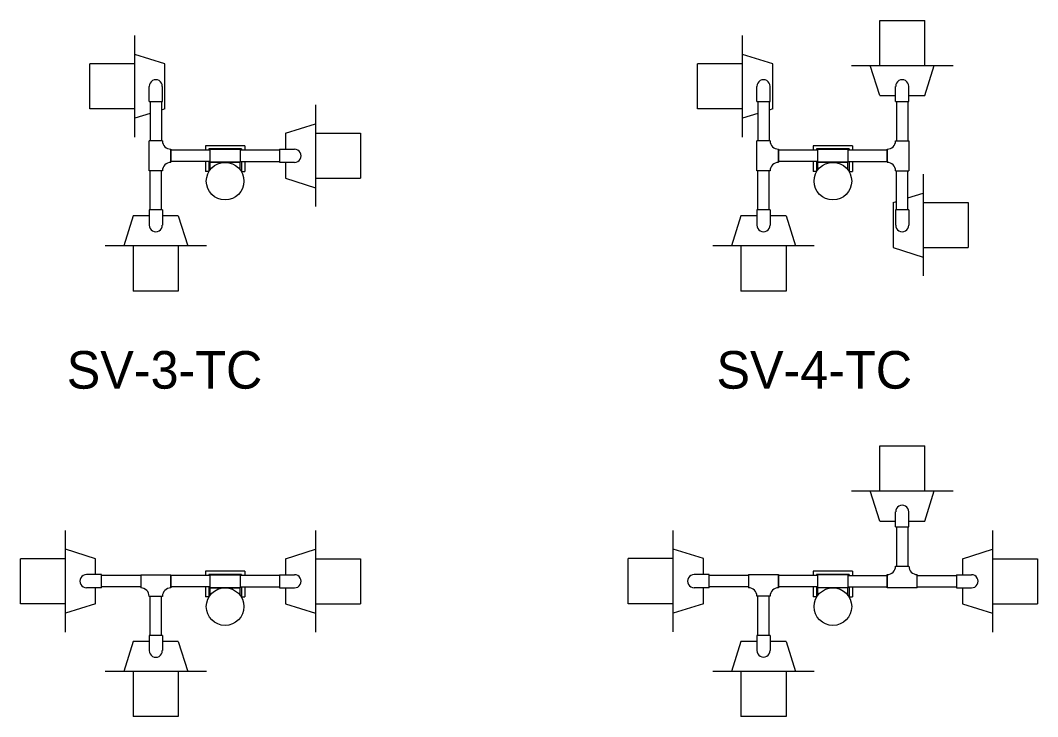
# Model space of a CAD drawing. Extents: x -816.1 to -768.4, y 449.8 to 494.3.
# Drawn here: x -781.74 to -768.48, y 480.91 to 489.99 of the extents above; entities that cross this region are included whole.
import ezdxf

# ---------------------------------------------------------------- set-up
doc = ezdxf.new("R2010")
doc.units = 0
doc.layers.add('es_NO-PLOT', color=7, linetype='Continuous')
doc.layers.add('es_SIGNAL-LIGHTING', color=7, linetype='Continuous')

msp = doc.modelspace()

# ---------------------------------------------------------------- linework, layer by layer
at = {"layer": 'es_SIGNAL-LIGHTING'}
for p, q in [((-770.541, 489.401), (-770.541, 489.989)), ((-770.541, 489.989), (-769.953, 489.989)), ((-769.953, 489.401), (-769.953, 489.989)), ((-780.247, 488.467), (-780.247, 489.79)), ((-772.327, 488.467), (-772.327, 489.79)), ((-779.855, 489.423), (-780.247, 489.545)), ((-771.935, 489.423), (-772.327, 489.545)), ((-780.247, 489.423), (-780.835, 489.423)), ((-780.835, 488.835), (-780.835, 489.423)), ((-779.855, 488.835), (-779.855, 489.423)), ((-772.327, 489.423), (-772.916, 489.423)), ((-772.916, 488.835), (-772.916, 489.423)), ((-771.935, 488.835), (-771.935, 489.423)), ((-770.909, 489.401), (-769.585, 489.401)), ((-770.541, 489.009), (-770.664, 489.401)), ((-769.953, 489.009), (-769.831, 489.401)), ((-780.06, 488.932), (-780.06, 489.128)), ((-779.889, 488.932), (-779.889, 489.128)), ((-772.141, 488.932), (-772.141, 489.128)), ((-771.969, 488.932), (-771.969, 489.128)), ((-770.333, 488.932), (-770.333, 489.128)), ((-770.161, 488.932), (-770.161, 489.128)), ((-780.06, 488.932), (-779.889, 488.932)), ((-780.048, 488.932), (-780.048, 488.42)), ((-779.901, 488.932), (-779.901, 488.42)), ((-772.141, 488.932), (-771.969, 488.932)), ((-772.128, 488.932), (-772.128, 488.42)), ((-771.981, 488.932), (-771.981, 488.42)), ((-770.541, 489.009), (-770.333, 489.009)), ((-770.333, 488.932), (-770.161, 488.932)), ((-770.321, 488.932), (-770.321, 488.42)), ((-770.174, 488.932), (-770.174, 488.42)), ((-770.161, 489.009), (-769.953, 489.009)), ((-780.247, 488.835), (-780.835, 488.835)), ((-779.855, 488.835), (-779.901, 488.82)), ((-777.894, 488.886), (-777.894, 487.563)), ((-772.327, 488.835), (-772.916, 488.835)), ((-771.935, 488.835), (-771.981, 488.82)), ((-780.048, 488.774), (-780.247, 488.712)), ((-772.128, 488.774), (-772.327, 488.712)), ((-778.286, 488.518), (-777.894, 488.641)), ((-778.286, 488.518), (-778.286, 488.31)), ((-777.894, 488.518), (-777.306, 488.518)), ((-777.306, 488.518), (-777.306, 487.93)), ((-779.889, 488.42), (-780.06, 488.42)), ((-780.06, 488.028), (-780.06, 488.42)), ((-771.969, 488.42), (-772.141, 488.42)), ((-772.141, 488.028), (-772.141, 488.42)), ((-770.333, 488.42), (-770.161, 488.42)), ((-770.161, 488.42), (-770.161, 488.028)), ((-779.779, 488.139), (-779.779, 488.31)), ((-779.779, 488.31), (-779.779, 488.139)), ((-779.267, 488.298), (-779.779, 488.298)), ((-778.816, 488.355), (-779.325, 488.355)), ((-779.325, 488.355), (-779.325, 488.298)), ((-778.858, 488.313), (-779.284, 488.313)), ((-779.284, 488.313), (-779.284, 488.298)), ((-779.267, 488.31), (-778.875, 488.31)), ((-779.267, 488.31), (-778.875, 488.31)), ((-779.267, 488.139), (-779.267, 488.31)), ((-778.875, 488.31), (-778.875, 488.139)), ((-778.363, 488.298), (-778.875, 488.298)), ((-778.858, 488.313), (-778.858, 488.298)), ((-778.816, 488.355), (-778.816, 488.298)), ((-778.363, 488.31), (-778.167, 488.31)), ((-778.363, 488.31), (-778.363, 488.139)), ((-771.859, 488.139), (-771.859, 488.31)), ((-771.859, 488.31), (-771.859, 488.139)), ((-771.347, 488.298), (-771.859, 488.298)), ((-770.897, 488.355), (-771.406, 488.355)), ((-771.406, 488.355), (-771.406, 488.298)), ((-770.938, 488.313), (-771.364, 488.313)), ((-771.364, 488.313), (-771.364, 488.298)), ((-771.347, 488.31), (-770.955, 488.31)), ((-771.347, 488.31), (-770.955, 488.31)), ((-771.347, 488.139), (-771.347, 488.31)), ((-770.955, 488.31), (-770.955, 488.139)), ((-770.443, 488.298), (-770.955, 488.298)), ((-770.938, 488.313), (-770.938, 488.298)), ((-770.897, 488.355), (-770.897, 488.298)), ((-770.443, 488.31), (-770.443, 488.139)), ((-770.443, 488.139), (-770.443, 488.31)), ((-779.267, 488.151), (-779.779, 488.151)), ((-779.325, 488.151), (-779.325, 488.02)), ((-779.284, 488.151), (-779.284, 488.02)), ((-779.267, 488.041), (-779.267, 488.139)), ((-779.267, 488.139), (-778.875, 488.139)), ((-778.875, 488.139), (-779.267, 488.139)), ((-778.875, 488.151), (-778.363, 488.151)), ((-778.875, 488.041), (-778.875, 488.139)), ((-778.858, 488.151), (-778.858, 488.02)), ((-778.816, 488.151), (-778.816, 488.02)), ((-778.363, 488.139), (-778.167, 488.139)), ((-778.286, 488.139), (-778.286, 487.93)), ((-771.347, 488.151), (-771.859, 488.151)), ((-771.406, 488.151), (-771.406, 488.02)), ((-771.364, 488.151), (-771.364, 488.02)), ((-771.347, 488.041), (-771.347, 488.139)), ((-771.347, 488.139), (-770.955, 488.139)), ((-770.955, 488.139), (-771.347, 488.139)), ((-770.955, 488.151), (-770.443, 488.151)), ((-770.955, 488.041), (-770.955, 488.139)), ((-770.938, 488.151), (-770.938, 488.02)), ((-770.897, 488.151), (-770.897, 488.02)), ((-779.889, 488.028), (-780.06, 488.028)), ((-780.048, 487.517), (-780.048, 488.028)), ((-779.901, 487.517), (-779.901, 488.028)), ((-779.284, 488.02), (-779.325, 488.02)), ((-778.858, 488.02), (-778.816, 488.02)), ((-771.969, 488.028), (-772.141, 488.028)), ((-772.128, 487.517), (-772.128, 488.028)), ((-771.981, 487.517), (-771.981, 488.028)), ((-771.364, 488.02), (-771.406, 488.02)), ((-770.938, 488.02), (-770.897, 488.02)), ((-770.333, 488.028), (-770.161, 488.028)), ((-770.321, 487.517), (-770.321, 488.028)), ((-770.174, 487.517), (-770.174, 488.028)), ((-778.286, 487.93), (-777.894, 487.808)), ((-777.894, 487.93), (-777.306, 487.93)), ((-769.975, 487.982), (-769.975, 486.658)), ((-770.174, 487.675), (-769.975, 487.737)), ((-770.367, 487.614), (-770.321, 487.629)), ((-770.367, 487.614), (-770.367, 487.026)), ((-769.975, 487.614), (-769.387, 487.614)), ((-769.387, 487.614), (-769.387, 487.026)), ((-780.06, 487.517), (-780.06, 487.321)), ((-779.889, 487.517), (-780.06, 487.517)), ((-779.889, 487.517), (-779.889, 487.321)), ((-772.141, 487.517), (-772.141, 487.321)), ((-771.969, 487.517), (-772.141, 487.517)), ((-771.969, 487.517), (-771.969, 487.321)), ((-770.333, 487.517), (-770.333, 487.321)), ((-770.161, 487.517), (-770.333, 487.517)), ((-770.161, 487.517), (-770.161, 487.321)), ((-780.269, 487.44), (-780.391, 487.048)), ((-780.06, 487.44), (-780.269, 487.44)), ((-779.681, 487.44), (-779.889, 487.44)), ((-779.681, 487.44), (-779.558, 487.048)), ((-772.349, 487.44), (-772.472, 487.048)), ((-772.141, 487.44), (-772.349, 487.44)), ((-771.761, 487.44), (-771.969, 487.44)), ((-771.761, 487.44), (-771.638, 487.048)), ((-779.313, 487.048), (-780.636, 487.048)), ((-780.269, 487.048), (-780.269, 486.46)), ((-779.681, 487.048), (-779.681, 486.46)), ((-771.393, 487.048), (-772.717, 487.048)), ((-772.349, 487.048), (-772.349, 486.46)), ((-771.761, 487.048), (-771.761, 486.46)), ((-770.367, 487.026), (-769.975, 486.903)), ((-769.975, 487.026), (-769.387, 487.026)), ((-779.681, 486.46), (-780.269, 486.46)), ((-771.761, 486.46), (-772.349, 486.46)), ((-770.541, 483.855), (-770.541, 484.443)), ((-770.541, 484.443), (-769.953, 484.443)), ((-769.953, 483.855), (-769.953, 484.443)), ((-770.909, 483.855), (-769.585, 483.855)), ((-770.541, 483.463), (-770.664, 483.855)), ((-769.953, 483.463), (-769.831, 483.855)), ((-770.333, 483.386), (-770.333, 483.582)), ((-770.161, 483.386), (-770.161, 483.582)), ((-770.541, 483.463), (-770.333, 483.463)), ((-770.333, 483.386), (-770.161, 483.386)), ((-770.321, 483.386), (-770.321, 482.874)), ((-770.174, 483.386), (-770.174, 482.874)), ((-770.161, 483.463), (-769.953, 483.463)), ((-781.151, 482.016), (-781.151, 483.34)), ((-777.894, 483.339), (-777.894, 482.016)), ((-773.231, 482.017), (-773.231, 483.341)), ((-769.071, 483.339), (-769.071, 482.016)), ((-780.759, 482.972), (-781.151, 483.095)), ((-778.286, 482.972), (-777.894, 483.094)), ((-772.839, 482.973), (-773.231, 483.096)), ((-769.463, 482.972), (-769.071, 483.094)), ((-781.151, 482.972), (-781.739, 482.972)), ((-781.739, 482.384), (-781.739, 482.972)), ((-780.759, 482.764), (-780.759, 482.972)), ((-778.286, 482.972), (-778.286, 482.763)), ((-777.894, 482.972), (-777.306, 482.972)), ((-777.306, 482.972), (-777.306, 482.383)), ((-773.231, 482.973), (-773.82, 482.973)), ((-773.82, 482.385), (-773.82, 482.973)), ((-772.839, 482.765), (-772.839, 482.973)), ((-769.463, 482.972), (-769.463, 482.763)), ((-769.071, 482.972), (-768.483, 482.972)), ((-768.483, 482.972), (-768.483, 482.383)), ((-770.333, 482.874), (-770.161, 482.874)), ((-780.682, 482.764), (-780.878, 482.764)), ((-780.682, 482.592), (-780.682, 482.764)), ((-780.171, 482.751), (-780.682, 482.751)), ((-780.171, 482.763), (-780.171, 482.592)), ((-780.171, 482.763), (-779.779, 482.763)), ((-779.779, 482.592), (-779.779, 482.763)), ((-779.779, 482.763), (-779.779, 482.592)), ((-779.267, 482.751), (-779.779, 482.751)), ((-778.816, 482.808), (-779.325, 482.808)), ((-779.325, 482.808), (-779.325, 482.751)), ((-778.858, 482.766), (-779.284, 482.766)), ((-779.284, 482.766), (-779.284, 482.751)), ((-779.267, 482.763), (-778.875, 482.763)), ((-779.267, 482.763), (-778.875, 482.763)), ((-779.267, 482.592), (-779.267, 482.763)), ((-778.875, 482.763), (-778.875, 482.592)), ((-778.363, 482.751), (-778.875, 482.751)), ((-778.858, 482.766), (-778.858, 482.751)), ((-778.816, 482.808), (-778.816, 482.751)), ((-778.363, 482.763), (-778.167, 482.763)), ((-778.363, 482.763), (-778.363, 482.592)), ((-772.763, 482.765), (-772.959, 482.765)), ((-772.763, 482.593), (-772.763, 482.765)), ((-772.251, 482.752), (-772.763, 482.752)), ((-772.251, 482.764), (-772.251, 482.592)), ((-772.251, 482.764), (-771.859, 482.764)), ((-771.859, 482.592), (-771.859, 482.764)), ((-771.859, 482.764), (-771.859, 482.592)), ((-771.347, 482.752), (-771.859, 482.752)), ((-770.897, 482.809), (-771.406, 482.809)), ((-771.406, 482.809), (-771.406, 482.752)), ((-770.938, 482.767), (-771.364, 482.767)), ((-771.364, 482.767), (-771.364, 482.752)), ((-771.347, 482.764), (-770.955, 482.764)), ((-771.347, 482.592), (-771.347, 482.764)), ((-770.955, 482.764), (-770.955, 482.592)), ((-770.955, 482.752), (-770.443, 482.752)), ((-770.938, 482.767), (-770.938, 482.752)), ((-770.897, 482.809), (-770.897, 482.752)), ((-770.443, 482.764), (-770.443, 482.592)), ((-770.443, 482.592), (-770.443, 482.764)), ((-770.051, 482.592), (-770.051, 482.764)), ((-770.051, 482.752), (-769.54, 482.752)), ((-769.54, 482.763), (-769.344, 482.763)), ((-769.54, 482.763), (-769.54, 482.592)), ((-780.682, 482.592), (-780.878, 482.592)), ((-780.759, 482.384), (-780.759, 482.592)), ((-780.171, 482.604), (-780.682, 482.604)), ((-779.267, 482.604), (-779.779, 482.604)), ((-779.325, 482.604), (-779.325, 482.473)), ((-779.284, 482.604), (-779.284, 482.473)), ((-779.267, 482.494), (-779.267, 482.592)), ((-779.267, 482.592), (-778.875, 482.592)), ((-778.875, 482.592), (-779.267, 482.592)), ((-778.875, 482.604), (-778.363, 482.604)), ((-778.875, 482.494), (-778.875, 482.592)), ((-778.858, 482.604), (-778.858, 482.473)), ((-778.816, 482.604), (-778.816, 482.473)), ((-778.363, 482.592), (-778.167, 482.592)), ((-778.286, 482.592), (-778.286, 482.383)), ((-772.763, 482.593), (-772.959, 482.593)), ((-772.839, 482.385), (-772.839, 482.593)), ((-772.251, 482.605), (-772.763, 482.605)), ((-771.347, 482.605), (-771.859, 482.605)), ((-771.406, 482.605), (-771.406, 482.473)), ((-771.364, 482.605), (-771.364, 482.473)), ((-771.347, 482.494), (-771.347, 482.592)), ((-770.955, 482.592), (-771.347, 482.592)), ((-770.955, 482.605), (-770.443, 482.605)), ((-770.955, 482.494), (-770.955, 482.592)), ((-770.938, 482.605), (-770.938, 482.473)), ((-770.897, 482.605), (-770.897, 482.473)), ((-770.051, 482.592), (-770.443, 482.592)), ((-770.051, 482.605), (-769.54, 482.605)), ((-769.54, 482.592), (-769.344, 482.592)), ((-769.463, 482.592), (-769.463, 482.383)), ((-779.889, 482.481), (-780.06, 482.481)), ((-780.048, 481.97), (-780.048, 482.481)), ((-779.901, 481.97), (-779.901, 482.481)), ((-779.284, 482.473), (-779.325, 482.473)), ((-778.858, 482.473), (-778.816, 482.473)), ((-771.969, 482.482), (-772.141, 482.482)), ((-772.128, 481.97), (-772.128, 482.482)), ((-771.981, 481.97), (-771.981, 482.482)), ((-771.364, 482.473), (-771.406, 482.473)), ((-770.938, 482.473), (-770.897, 482.473)), ((-781.151, 482.384), (-781.739, 482.384)), ((-780.759, 482.384), (-781.151, 482.262)), ((-778.286, 482.383), (-777.894, 482.261)), ((-777.894, 482.383), (-777.306, 482.383)), ((-773.231, 482.385), (-773.82, 482.385)), ((-772.839, 482.385), (-773.231, 482.262)), ((-769.463, 482.383), (-769.071, 482.261)), ((-769.071, 482.383), (-768.483, 482.383)), ((-780.269, 481.893), (-780.391, 481.501)), ((-780.06, 481.893), (-780.269, 481.893)), ((-780.06, 481.97), (-780.06, 481.774)), ((-779.889, 481.97), (-780.06, 481.97)), ((-779.889, 481.97), (-779.889, 481.774)), ((-779.681, 481.893), (-779.889, 481.893)), ((-779.681, 481.893), (-779.558, 481.501)), ((-772.349, 481.894), (-772.472, 481.502)), ((-772.141, 481.894), (-772.349, 481.894)), ((-772.141, 481.97), (-772.141, 481.774)), ((-771.969, 481.97), (-772.141, 481.97)), ((-771.969, 481.97), (-771.969, 481.774)), ((-771.761, 481.894), (-771.969, 481.894)), ((-771.761, 481.894), (-771.638, 481.502)), ((-779.313, 481.501), (-780.636, 481.501)), ((-780.269, 481.501), (-780.269, 480.913)), ((-779.681, 481.501), (-779.681, 480.913)), ((-771.393, 481.502), (-772.717, 481.502)), ((-772.349, 481.502), (-772.349, 480.913)), ((-771.761, 481.502), (-771.761, 480.913)), ((-779.681, 480.913), (-780.269, 480.913)), ((-771.761, 480.913), (-772.349, 480.913))]:
    msp.add_line(p, q, dxfattribs=at)
for centre in [(-779.071, 487.893), (-771.151, 487.893), (-779.071, 482.347), (-771.151, 482.347)]:
    msp.add_circle(centre, 0.245, dxfattribs=at)
for centre, radius, start, end in [((-779.975, 489.129), 0.0858, 359.6941, 180.2678), ((-772.055, 489.129), 0.0858, 359.6941, 180.2678), ((-770.247, 489.129), 0.0858, 359.6941, 180.2678), ((-779.779, 488.42), 0.11, 180, 270), ((-771.859, 488.42), 0.11, 180, 270), ((-770.443, 488.42), 0.11, 270, 360), ((-778.167, 488.224), 0.0858, 269.6941, 90.2678), ((-779.779, 488.028), 0.11, 90, 180), ((-771.859, 488.028), 0.11, 90, 180), ((-770.443, 488.028), 0.11, 360, 90), ((-779.975, 487.32), 0.0858, 179.6941, 0.2678), ((-772.055, 487.32), 0.0858, 179.6941, 0.2678), ((-770.247, 487.32), 0.0858, 179.6941, 0.2678), ((-770.247, 483.582), 0.0858, 359.6941, 180.2678), ((-770.443, 482.874), 0.11, 270, 360), ((-770.051, 482.874), 0.11, 180, 270), ((-780.879, 482.678), 0.0858, 89.6941, 270.2678), ((-778.167, 482.677), 0.0858, 269.6941, 90.2678), ((-772.959, 482.679), 0.0858, 89.6941, 270.2678), ((-769.343, 482.677), 0.0858, 269.6941, 90.2678), ((-780.171, 482.481), 0.11, 0, 90), ((-779.779, 482.481), 0.11, 90, 180), ((-772.251, 482.482), 0.11, 0, 90), ((-771.859, 482.482), 0.11, 90, 180), ((-779.975, 481.773), 0.0858, 179.6941, 0.2678), ((-772.055, 481.774), 0.0858, 179.6941, 0.2678)]:
    msp.add_arc(centre, radius, start, end, dxfattribs=at)

# ---------------------------------------------------------------- texts
at = {"layer": 'es_NO-PLOT'}
for s, p in [('SV-3-TC', (-781.135, 485.188)), ('SV-4-TC', (-772.668, 485.188))]:
    msp.add_text(s, height=0.4902, dxfattribs=at).set_placement(p)

doc.saveas('drawing.dxf')
